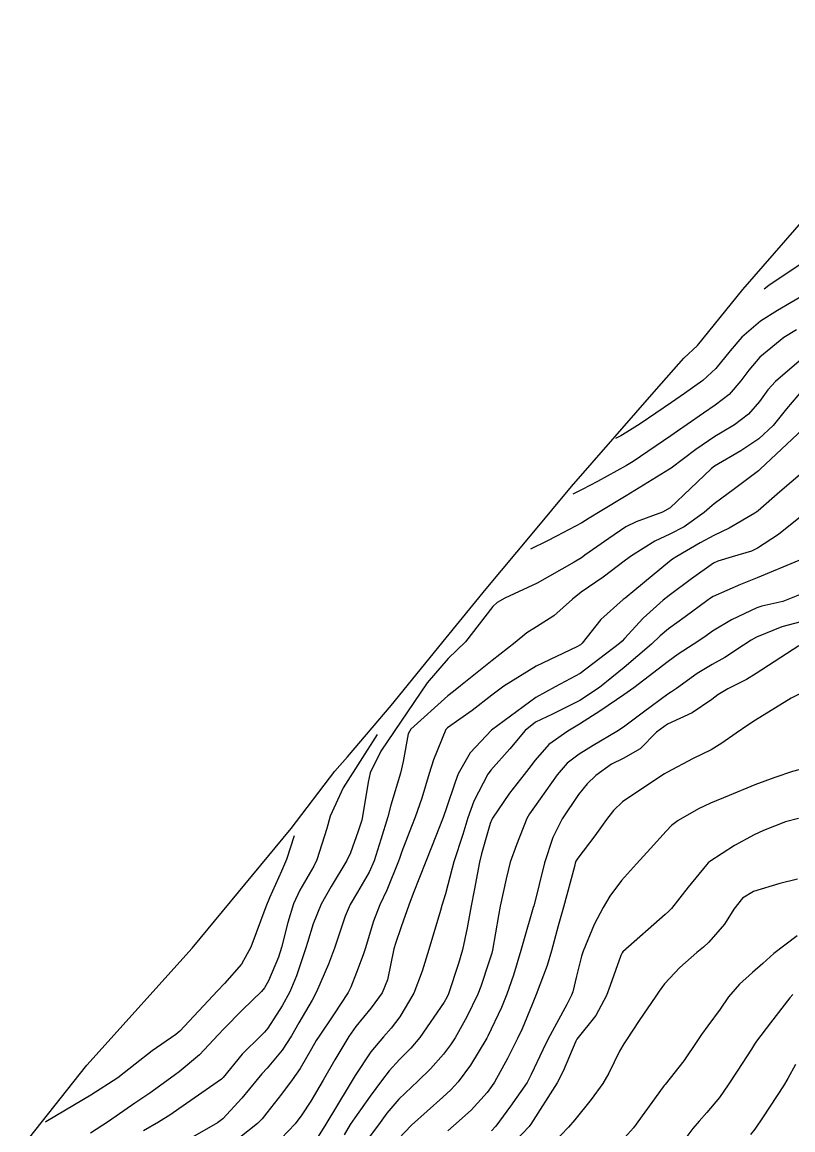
# Model space of a CAD drawing. Header units: metres. Extents: x 307586 to 320046, y 7427249 to 7434250.
# Drawn here: x 313415.7 to 313450.7, y 7432935.1 to 7432985.4 of the extents above; entities that cross this region are included whole.
import ezdxf

# ---------------------------------------------------------------- set-up
doc = ezdxf.new("R2010")
doc.units = ezdxf.units.M
doc.header["$MEASUREMENT"] = 0
for name, color, linetype in [('Area', 45, 'Continuous'), ('Curvas de Nivel 1m', 11, 'Continuous'), ('Curvas de Nivel 5m', 15, 'Continuous')]:
    doc.layers.add(name, color=color, linetype=linetype)

msp = doc.modelspace()

# ---------------------------------------------------------------- linework, layer by layer
at = {"layer": 'Area'}
msp.add_polyline3d([(313415.657, 7432934.277, 760.843), (313418.599, 7432937.988, 771.355), (313423.38, 7432943.31, 775.215), (313427.885, 7432948.751, 768.254), (313429.873, 7432951.356, 767.034), (313430.451, 7432951.999, 760.545), (313432.424, 7432954.337, 774.855), (313434.934, 7432957.412, 765.604), (313436.754, 7432959.642, 778.904), (313438.841, 7432962.136, 761.214), (313440.63, 7432964.297, 761.655), (313444.494, 7432968.716, 765.675), (313445.738, 7432970.131, 763.917), (313446.362, 7432970.699, 763.537), (313448.424, 7432973.248, 763.115), (313459.004, 7432985.4, 783.465)], dxfattribs=at)
at = {"layer": 'Curvas de Nivel 1m', "flags": 128}
for points, elevation in [([(313451.248, 7432974.534), (313449.593, 7432973.431), (313449.383, 7432973.27)], 766), ([(313450.855, 7432971.409), (313450.277, 7432971.064), (313449.194, 7432970.172), (313448.691, 7432969.582), (313448.331, 7432969.089), (313447.792, 7432968.475), (313447.166, 7432967.988), (313446.632, 7432967.634), (313445.88, 7432967.113), (313445.451, 7432966.816), (313445.148, 7432966.602), (313443.425, 7432965.435), (313443.134, 7432965.254), (313441.808, 7432964.526), (313441.11, 7432964.164), (313440.693, 7432963.95)], 764), ([(313451.194, 7432970.166), (313449.901, 7432969.069), (313449.557, 7432968.694), (313449.169, 7432968.156), (313448.671, 7432967.574), (313448.031, 7432967.091), (313447.481, 7432966.765), (313447.148, 7432966.563), (313446.274, 7432965.976), (313445.153, 7432965.12), (313445.086, 7432965.074), (313443.12, 7432963.876), (313441.932, 7432963.162), (313441.428, 7432962.847), (313441.105, 7432962.649), (313439.944, 7432962.035), (313439.502, 7432961.812), (313438.763, 7432961.44)], 763), ([(313451.178, 7432968.733), (313450.407, 7432967.818), (313449.796, 7432967.07), (313449.147, 7432966.459), (313448.322, 7432965.908), (313447.134, 7432965.217), (313447.063, 7432965.172), (313446.978, 7432965.102), (313446.032, 7432964.203), (313445.115, 7432963.329), (313444.759, 7432963.125), (313443.563, 7432962.686), (313443.102, 7432962.453), (313442.32, 7432961.932), (313441.238, 7432961.168), (313441.147, 7432961.104), (313441.082, 7432961.057), (313440.753, 7432960.848), (313439.07, 7432959.895), (313437.598, 7432959.215), (313437.25, 7432959.028), (313437.057, 7432958.834), (313435.803, 7432957.232), (313435.025, 7432956.473), (313434.072, 7432955.369), (313431.968, 7432952.27), (313431.481, 7432951.285), (313431.393, 7432950.852), (313431.135, 7432949.288), (313431.1, 7432949.129), (313430.933, 7432948.628), (313430.578, 7432947.635), (313430.42, 7432947.297), (313429.71, 7432946.117), (313429.251, 7432945.315), (313428.884, 7432944.408), (313428.627, 7432943.571), (313428.553, 7432943.323), (313428.13, 7432942.051), (313427.824, 7432941.33), (313427.479, 7432940.691), (313426.826, 7432939.678), (313426.674, 7432939.492), (313426.517, 7432939.343), (313425.664, 7432938.497), (313424.794, 7432937.43), (313424.761, 7432937.393), (313424.723, 7432937.361), (313422.779, 7432936), (313422.417, 7432935.753), (313421.855, 7432935.399), (313421.176, 7432934.999)], 762), ([(313451.151, 7432966.903), (313449.211, 7432965.079), (313449.132, 7432965.012), (313448.034, 7432964.181), (313447.117, 7432963.508), (313446.897, 7432963.32), (313446.652, 7432963.105), (313445.752, 7432962.465), (313445.098, 7432962.122), (313444.417, 7432961.806), (313443.35, 7432961.146), (313443.081, 7432960.946), (313442.066, 7432960.167), (313441.066, 7432959.484), (313440.672, 7432959.176), (313439.82, 7432958.42), (313439.044, 7432957.918), (313438.603, 7432957.641), (313438.071, 7432957.21), (313437.025, 7432956.386), (313435.581, 7432955.234), (313435.266, 7432954.982), (313435.008, 7432954.776), (313433.329, 7432953.265), (313433.204, 7432953.053), (313432.971, 7432951.795), (313432.849, 7432951.271), (313432.421, 7432949.802), (313432.276, 7432949.277), (313431.961, 7432948.246), (313431.652, 7432947.283), (313431.432, 7432946.76), (313430.899, 7432945.86), (313430.574, 7432945.295), (313430.347, 7432944.758), (313429.856, 7432943.305), (313429.587, 7432942.584), (313429.039, 7432941.317), (313428.839, 7432940.947), (313428.239, 7432939.916), (313427.895, 7432939.329), (313427.474, 7432938.673), (313426.801, 7432937.859), (313426.548, 7432937.591), (313426.341, 7432937.345), (313425.647, 7432936.488), (313424.775, 7432935.551), (313424.531, 7432935.364), (313422.763, 7432934.354)], 761), ([(313451.112, 7432962.972), (313450.045, 7432962.119), (313449.089, 7432961.492), (313448.808, 7432961.361), (313447.931, 7432961.092), (313447.276, 7432960.903), (313447.08, 7432960.807), (313446.081, 7432960.102), (313445.065, 7432959.341), (313444.789, 7432959.124), (313443.882, 7432958.306), (313443.036, 7432957.38), (313442.927, 7432957.259), (313442.814, 7432957.152), (313441.019, 7432955.794), (313439.893, 7432955.187), (313439.008, 7432954.705), (313436.993, 7432953.22), (313436.021, 7432952.186), (313435.48, 7432951.235), (313435.337, 7432950.858), (313434.947, 7432949.69), (313434.793, 7432949.242), (313434.27, 7432947.903), (313434.01, 7432947.254), (313433.424, 7432945.788), (313433.227, 7432945.265), (313432.883, 7432944.283), (313432.624, 7432943.524), (313432.559, 7432943.273), (313432.262, 7432941.866), (313432.016, 7432941.278), (313431.52, 7432940.599), (313430.828, 7432939.754), (313430.502, 7432939.295), (313429.87, 7432938.241), (313429.343, 7432937.312), (313428.783, 7432936.352), (313428.373, 7432935.728), (313428.064, 7432935.327), (313427.435, 7432934.665)], 759), ([(313450.967, 7432960.937), (313449.074, 7432960.143), (313448.315, 7432959.843), (313447.065, 7432959.296), (313446.943, 7432959.222), (313446.785, 7432959.103), (313445.797, 7432958.368), (313445.044, 7432957.831), (313444.659, 7432957.506), (313444.262, 7432957.132), (313443.022, 7432956.064), (313441.898, 7432955.161), (313441.007, 7432954.563), (313439.758, 7432953.946), (313438.997, 7432953.576), (313438.528, 7432953.205), (313437.818, 7432952.374), (313436.966, 7432951.397), (313436.884, 7432951.3), (313436.833, 7432951.221), (313436.194, 7432949.984), (313435.915, 7432949.23), (313435.686, 7432948.478), (313435.276, 7432947.236), (313435.197, 7432946.95), (313434.898, 7432945.784), (313434.737, 7432945.242), (313434.671, 7432945.024), (313434.144, 7432943.251), (313433.845, 7432942.268), (313433.467, 7432941.261), (313432.832, 7432940.194), (313432.428, 7432939.673), (313432.08, 7432939.277), (313431.505, 7432938.59), (313430.796, 7432937.522), (313430.709, 7432937.376), (313430.662, 7432937.292), (313430.479, 7432936.984), (313429.455, 7432935.31), (313428.762, 7432934.192)], 758), ([(313451.066, 7432959.399), (313450.238, 7432959.062), (313449.286, 7432958.85), (313449.058, 7432958.778), (313447.906, 7432958.236), (313447.042, 7432957.711), (313446.683, 7432957.459), (313446.163, 7432957.109), (313445.476, 7432956.668), (313445.025, 7432956.344), (313443.458, 7432955.143), (313443.01, 7432954.82), (313441.958, 7432954.116), (313440.996, 7432953.494), (313440.461, 7432953.178), (313439.602, 7432952.572), (313438.973, 7432951.855), (313438.688, 7432951.481), (313438.47, 7432951.205), (313437.814, 7432950.352), (313437.031, 7432949.219), (313437, 7432949.162), (313436.939, 7432948.972), (313436.545, 7432947.597), (313436.452, 7432947.225), (313436.201, 7432945.926), (313436.071, 7432945.228), (313435.885, 7432944.228), (313435.675, 7432943.232), (313435.491, 7432942.607), (313435.044, 7432941.238), (313434.984, 7432941.096), (313434.839, 7432940.861), (313433.735, 7432939.256), (313433.319, 7432938.759), (313432.808, 7432938.246), (313432.34, 7432937.734), (313431.996, 7432937.278), (313431.484, 7432936.585), (313430.776, 7432935.603), (313430.574, 7432935.293), (313430.298, 7432934.827)], 757), ([(313451.049, 7432958.139), (313450.195, 7432957.914), (313449.038, 7432957.439), (313448.803, 7432957.315), (313448.444, 7432957.086), (313447.595, 7432956.526), (313447.024, 7432956.203), (313446.337, 7432955.789), (313445.394, 7432955.116), (313445.169, 7432954.961), (313445.01, 7432954.855), (313443.899, 7432954.033), (313442.995, 7432953.354), (313442.682, 7432953.153), (313441.621, 7432952.526), (313440.977, 7432952.127), (313440.437, 7432951.712), (313439.982, 7432951.185), (313438.948, 7432949.731), (313438.726, 7432949.421), (313438.599, 7432949.203), (313438.124, 7432948.008), (313437.846, 7432947.211), (313437.654, 7432946.464), (313437.387, 7432945.215), (313437.304, 7432944.801), (313437.034, 7432943.218), (313437, 7432943.089), (313436.865, 7432942.668), (313436.502, 7432941.569), (313436.371, 7432941.225), (313435.873, 7432940.189), (313435.337, 7432939.235), (313435.135, 7432938.92), (313434.812, 7432938.496), (313434.224, 7432937.826), (313433.639, 7432937.257), (313432.785, 7432936.444), (313432.241, 7432935.813), (313431.849, 7432935.279), (313431.391, 7432934.66)], 756), ([(313451.011, 7432954.87), (313450.619, 7432954.666), (313448.999, 7432953.668), (313448.641, 7432953.439), (313448.108, 7432953.089), (313447.458, 7432952.623), (313446.981, 7432952.331), (313446.16, 7432951.924), (313444.966, 7432951.298), (313444.853, 7432951.233), (313444.683, 7432951.124), (313442.951, 7432949.967), (313442.536, 7432949.565), (313442.221, 7432949.157), (313441.683, 7432948.412), (313440.916, 7432947.406), (313440.829, 7432947.257), (313440.798, 7432947.172), (313440.758, 7432947.019), (313440.262, 7432945.179), (313440.026, 7432944.324), (313439.726, 7432943.187), (313439.53, 7432942.523), (313439.025, 7432941.197), (313438.838, 7432940.756), (313438.382, 7432939.65), (313438.181, 7432939.206), (313437.723, 7432938.297), (313437.121, 7432937.217), (313436.991, 7432937.017), (313436.788, 7432936.75), (313436.067, 7432935.94), (313435.263, 7432935.235), (313435.008, 7432935)], 754), ([(313431.793, 7432953.02), (313430.247, 7432950.592), (313429.662, 7432949.309), (313429.503, 7432948.742), (313429.05, 7432947.318), (313428.91, 7432947.033), (313428.273, 7432945.953), (313427.995, 7432945.329), (313427.736, 7432944.479), (313427.442, 7432943.334), (313427.305, 7432942.897), (313426.85, 7432941.817), (313426.678, 7432941.509), (313426.534, 7432941.343), (313425.679, 7432940.507), (313424.826, 7432939.64), (313424.57, 7432939.364), (313423.718, 7432938.468), (313422.797, 7432937.694), (313422.626, 7432937.561), (313422.408, 7432937.394), (313421.467, 7432936.722), (313420.781, 7432936.262), (313419.58, 7432935.428), (313418.768, 7432934.906)], 763), ([(313450.968, 7432951.41), (313450.678, 7432951.344), (313449.875, 7432951.066), (313448.959, 7432950.735), (313447.79, 7432950.256), (313446.951, 7432949.9), (313446.405, 7432949.649), (313445.479, 7432949.115), (313445.179, 7432948.878), (313444.936, 7432948.631), (313444.213, 7432947.841), (313443.58, 7432947.14), (313442.905, 7432946.385), (313442.378, 7432945.675), (313442.063, 7432945.158), (313441.655, 7432944.392), (313441.156, 7432943.167), (313441.086, 7432942.952), (313440.856, 7432942.035), (313440.685, 7432941.332), (313440.631, 7432941.173), (313440.418, 7432940.755), (313439.568, 7432939.189), (313439.321, 7432938.687), (313438.798, 7432937.563), (313438.678, 7432937.318), (313438.608, 7432937.202), (313437.857, 7432936.135), (313437.187, 7432935.216), (313436.989, 7432934.999)], 753), ([(313450.944, 7432949.2), (313450.359, 7432949.059), (313449.354, 7432948.657), (313448.934, 7432948.465), (313448.044, 7432947.971), (313446.915, 7432947.246), (313446.834, 7432947.181), (313446.762, 7432947.102), (313445.934, 7432946.078), (313445.179, 7432945.117), (313445.041, 7432944.969), (313444.89, 7432944.84), (313442.968, 7432943.149), (313442.926, 7432943.095), (313442.87, 7432942.977), (313442.389, 7432941.615), (313442.224, 7432941.156), (313441.74, 7432940.254), (313440.873, 7432939.169), (313440.851, 7432939.142), (313440.822, 7432939.082), (313440.257, 7432937.722), (313439.975, 7432937.182), (313438.774, 7432935.305), (313438.728, 7432935.246), (313438.7, 7432935.201), (313437.761, 7432934.211)], 752), ([(313428.023, 7432948.42), (313427.668, 7432947.332), (313427.439, 7432946.803), (313426.895, 7432945.594), (313426.737, 7432945.188), (313426.059, 7432943.348), (313425.625, 7432942.589), (313424.848, 7432941.696), (313424.537, 7432941.365), (313422.824, 7432939.539), (313422.644, 7432939.392), (313421.566, 7432938.648), (313420.802, 7432938.038), (313420.009, 7432937.422), (313418.785, 7432936.625), (313416.803, 7432935.46), (313416.782, 7432935.451), (313416.723, 7432935.4)], 764), ([(313450.907, 7432946.449), (313450.097, 7432946.255), (313448.901, 7432945.883), (313448.4, 7432945.583), (313448.008, 7432945.089), (313447.579, 7432944.4), (313446.878, 7432943.582), (313446.625, 7432943.353), (313446.323, 7432943.105), (313445.549, 7432942.427), (313444.851, 7432941.682), (313444.614, 7432941.356), (313444.463, 7432941.126), (313443.709, 7432940.014), (313443.132, 7432939.145), (313443.006, 7432938.962), (313442.815, 7432938.622), (313442.327, 7432937.628), (313442.046, 7432937.157), (313441.517, 7432936.431), (313440.776, 7432935.501), (313440.489, 7432935.174), (313438.754, 7432933.349)], 751), ([(313450.692, 7432941.206), (313450.554, 7432941.054), (313449.673, 7432939.91), (313449.045, 7432939.077), (313448.954, 7432938.945), (313448.817, 7432938.718), (313448.164, 7432937.725), (313447.757, 7432937.09), (313447.357, 7432936.524), (313446.78, 7432935.842), (313446.433, 7432935.447), (313446.146, 7432935.106), (313445.556, 7432934.321)], 749), ([(313450.807, 7432938.02), (313450.464, 7432937.388), (313450.271, 7432937.058), (313449.344, 7432935.637), (313448.96, 7432935.077), (313448.771, 7432934.845)], 748)]:
    msp.add_lwpolyline(points, dxfattribs=dict(at, elevation=elevation))
at = {"layer": 'Curvas de Nivel 5m', "flags": 128}
for points, elevation in [([(313451.232, 7432973.02), (313449.994, 7432972.296), (313449.214, 7432971.803), (313448.374, 7432971.088), (313447.834, 7432970.456), (313447.188, 7432969.654), (313446.595, 7432969.106), (313445.768, 7432968.52), (313445.168, 7432968.109), (313443.746, 7432967.141), (313443.149, 7432966.756), (313442.867, 7432966.592), (313442.718, 7432966.515), (313442.633, 7432966.47)], 765), ([(313451.132, 7432964.935), (313450.101, 7432964.044), (313449.114, 7432963.191), (313449.051, 7432963.143), (313448.965, 7432963.081), (313447.794, 7432962.401), (313447.097, 7432962.064), (313446.471, 7432961.727), (313445.417, 7432961.117), (313445.213, 7432960.987), (313445.081, 7432960.885), (313443.511, 7432959.587), (313443.064, 7432959.221), (313443.024, 7432959.19), (313442.97, 7432959.151), (313441.968, 7432958.242), (313441.115, 7432957.169), (313441.032, 7432957.096), (313440.872, 7432957.013), (313439.022, 7432956.127), (313437.555, 7432955.215), (313437.009, 7432954.805), (313436.112, 7432954.119), (313434.994, 7432953.319), (313434.922, 7432953.241), (313434.349, 7432951.873), (313434.158, 7432951.252), (313433.824, 7432950.129), (313433.521, 7432949.261), (313433.363, 7432948.837), (313432.919, 7432947.697), (313432.806, 7432947.38), (313432.767, 7432947.271), (313432.229, 7432945.947), (313431.92, 7432945.28), (313431.626, 7432944.542), (313431.244, 7432943.286), (313431.157, 7432942.999), (313430.857, 7432942.206), (313430.598, 7432941.542), (313430.475, 7432941.296), (313429.813, 7432940.285), (313429.153, 7432939.315), (313429.025, 7432939.111), (313428.814, 7432938.727), (313428.289, 7432937.837), (313427.934, 7432937.329), (313427.443, 7432936.677), (313426.778, 7432935.82), (313426.561, 7432935.556), (313426.357, 7432935.344), (313425.483, 7432934.636)], 760), ([(313450.957, 7432957.051), (313449.02, 7432955.79), (313448.576, 7432955.525), (313447.735, 7432955.093), (313447.278, 7432954.829), (313447.008, 7432954.617), (313446.111, 7432954), (313444.997, 7432953.492), (313444.491, 7432953.128), (313443.745, 7432952.375), (313442.975, 7432951.935), (313442.454, 7432951.672), (313441.74, 7432951.162), (313441.344, 7432950.781), (313440.954, 7432950.294), (313440.207, 7432949.181), (313439.783, 7432948.335), (313439.394, 7432947.193), (313438.909, 7432945.215), (313438.907, 7432945.2), (313438.893, 7432945.158), (313438.449, 7432943.632), (313438.328, 7432943.205), (313437.985, 7432942.08), (313437.69, 7432941.212), (313437.445, 7432940.606), (313436.824, 7432939.309), (313436.796, 7432939.248), (313436.778, 7432939.22), (313436.039, 7432937.993), (313435.476, 7432937.233), (313435.15, 7432936.875), (313434.786, 7432936.537), (313433.351, 7432935.261), (313432.767, 7432934.636)], 755), ([(313450.881, 7432943.866), (313449.819, 7432943.066), (313449.328, 7432942.611), (313448.86, 7432942.205), (313448.258, 7432941.679), (313447.766, 7432941.091), (313447.391, 7432940.541), (313446.83, 7432939.776), (313446.54, 7432939.388), (313446.351, 7432939.105), (313445.734, 7432938.186), (313444.885, 7432937.119), (313444.841, 7432937.071), (313444.792, 7432937.002), (313443.443, 7432935.14), (313442.765, 7432934.392)], 750)]:
    msp.add_lwpolyline(points, dxfattribs=dict(at, elevation=elevation))

doc.saveas('drawing.dxf')
